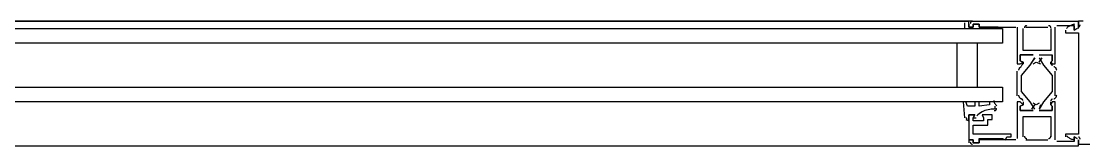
# Model space of a CAD drawing. Header units: millimetres. Extents: x 7649 to 34105, y 3983 to 25377.
# Drawn here: x 30755.8 to 31140, y 20700.6 to 20745.6 of the extents above; entities that cross this region are included whole.
import ezdxf

# ---------------------------------------------------------------- set-up
doc = ezdxf.new("R2010")
doc.units = ezdxf.units.MM

msp = doc.modelspace()

# ---------------------------------------------------------------- linework, layer by layer
at = {"layer": 'GEOMETRY', "color": 7}
for p, q in [((31099.47778, 20745.62639), (30429.02361, 20745.62639)), ((30429.02361, 20745.62639), (31098.41944, 20745.62639)), ((31098.41944, 20745.62639), (31097.36111, 20745.62639)), ((31098.41944, 20743.50972), (31098.41944, 20745.62639)), ((31099.25732, 20745.461), (31099.18109, 20745.39391)), ((31099.34174, 20745.51802), (31099.25732, 20745.461)), ((31099.4334, 20745.56401), (31099.34174, 20745.51802)), ((31099.53135, 20745.59804), (31099.4334, 20745.56401)), ((31099.47778, 20745.62639), (31138.10694, 20745.62639)), ((31099.63465, 20745.61914), (31099.53135, 20745.59804)), ((31099.74236, 20745.62639), (31099.63465, 20745.61914)), ((31139.69444, 20745.62639), (31138.10694, 20745.62639)), ((31138.10694, 20745.62639), (31138.10694, 20744.03889)), ((31138.10694, 20744.03889), (31138.10694, 20745.62639)), ((31096.83194, 20745.09722), (31096.83194, 20742.98056)), ((31096.83194, 20742.98056), (31109.00278, 20742.98056)), ((31098.41944, 20744.56806), (31098.41944, 20743.50972)), ((31100.00694, 20743.50972), (31098.41944, 20743.50972)), ((31098.41944, 20743.50972), (31100.00694, 20743.50972)), ((31098.95586, 20744.94035), (31098.94861, 20744.83264)), ((31098.97696, 20745.04365), (31098.95586, 20744.94035)), ((31099.01099, 20745.1416), (31098.97696, 20745.04365)), ((31099.05698, 20745.23326), (31099.01099, 20745.1416)), ((31099.114, 20745.31768), (31099.05698, 20745.23326)), ((31099.18109, 20745.39391), (31099.114, 20745.31768)), ((31102.12361, 20744.56806), (31100.00694, 20744.56806)), ((31100.00694, 20744.56806), (31100.00694, 20743.50972)), ((31100.00694, 20743.50972), (31100.00694, 20744.56806)), ((31100.00694, 20744.56806), (31102.12361, 20744.56806)), ((31102.12361, 20743.50972), (31102.12361, 20744.56806)), ((31102.12361, 20744.56806), (31102.12361, 20743.50972)), ((31109.00278, 20743.50972), (31102.12361, 20743.50972)), ((31102.12361, 20743.50972), (31115.35278, 20743.50972)), ((31109.00278, 20742.98056), (31109.00278, 20743.50972)), ((31115.88194, 20743.50972), (31115.88194, 20730.28056)), ((31117.99861, 20735.04306), (31117.99861, 20742.98056)), ((31118.53502, 20743.35285), (31118.52778, 20743.24514)), ((31118.55613, 20743.45615), (31118.53502, 20743.35285)), ((31118.59015, 20743.5541), (31118.55613, 20743.45615)), ((31118.63615, 20743.64576), (31118.59015, 20743.5541)), ((31118.69317, 20743.73018), (31118.63615, 20743.64576)), ((31118.76026, 20743.80641), (31118.69317, 20743.73018)), ((31118.83649, 20743.8735), (31118.76026, 20743.80641)), ((31118.92091, 20743.93052), (31118.83649, 20743.8735)), ((31119.01256, 20743.97651), (31118.92091, 20743.93052)), ((31119.11052, 20744.01054), (31119.01256, 20743.97651)), ((31119.05694, 20743.50972), (31126.99444, 20743.50972)), ((31119.21382, 20744.03164), (31119.11052, 20744.01054)), ((31119.32153, 20744.03889), (31119.21382, 20744.03164)), ((31127.36674, 20744.03164), (31127.25903, 20744.03889)), ((31127.47004, 20744.01054), (31127.36674, 20744.03164)), ((31127.56799, 20743.97651), (31127.47004, 20744.01054)), ((31127.65965, 20743.93052), (31127.56799, 20743.97651)), ((31127.74407, 20743.8735), (31127.65965, 20743.93052)), ((31127.82029, 20743.80641), (31127.74407, 20743.8735)), ((31127.88739, 20743.73018), (31127.82029, 20743.80641)), ((31127.94441, 20743.64576), (31127.88739, 20743.73018)), ((31127.9904, 20743.5541), (31127.94441, 20743.64576)), ((31128.02442, 20743.45615), (31127.9904, 20743.5541)), ((31128.04553, 20743.35285), (31128.02442, 20743.45615)), ((31128.05278, 20743.24514), (31128.04553, 20743.35285)), ((31128.05278, 20742.98056), (31128.05278, 20735.04306)), ((31129.64028, 20730.28056), (31129.64028, 20743.50972)), ((31130.16944, 20744.03889), (31136.51944, 20744.03889)), ((31133.34444, 20742.45139), (31133.34444, 20741.39306)), ((31133.92381, 20743.25361), (31133.72324, 20743.06004)), ((31134.13396, 20743.43509), (31133.92381, 20743.25361)), ((31134.35314, 20743.60419), (31134.13396, 20743.43509)), ((31134.58078, 20743.76063), (31134.35314, 20743.60419)), ((31134.81633, 20743.90414), (31134.58078, 20743.76063)), ((31135.05921, 20744.03442), (31134.81633, 20743.90414)), ((31135.30886, 20744.1512), (31135.05921, 20744.03442)), ((31135.56472, 20744.2542), (31135.30886, 20744.1512)), ((31135.82624, 20744.34312), (31135.56472, 20744.2542)), ((31136.09284, 20744.41769), (31135.82624, 20744.34312)), ((31136.36396, 20744.47763), (31136.09284, 20744.41769)), ((31136.63904, 20744.52265), (31136.36396, 20744.47763)), ((31136.51944, 20744.03889), (31136.51944, 20742.45139)), ((31136.51944, 20742.45139), (31136.51944, 20744.03889)), ((31136.51944, 20742.45139), (31137.57778, 20742.98056)), ((31137.57778, 20742.98056), (31136.51944, 20742.45139)), ((31138.04782, 20743.53677), (31138.13229, 20743.56453)), ((31138.04782, 20743.53677), (31138.13229, 20743.56453)), ((31138.10694, 20742.98056), (31138.10694, 20744.03889)), ((31138.13229, 20743.56453), (31138.21189, 20743.60091)), ((31138.13229, 20743.56453), (31138.21189, 20743.60091)), ((31138.21189, 20743.60091), (31138.28613, 20743.64528)), ((31138.21189, 20743.60091), (31138.28613, 20743.64528)), ((31138.28613, 20743.64528), (31138.35457, 20743.69704)), ((31138.28613, 20743.64528), (31138.35457, 20743.69704)), ((31138.35457, 20743.69704), (31138.41671, 20743.75558)), ((31138.35457, 20743.69704), (31138.41671, 20743.75558)), ((31138.41671, 20743.75558), (31138.47209, 20743.82028)), ((31138.41671, 20743.75558), (31138.47209, 20743.82028)), ((31138.47209, 20743.82028), (31138.52025, 20743.89052)), ((31138.47209, 20743.82028), (31138.52025, 20743.89052)), ((31138.52025, 20743.89052), (31138.5607, 20743.9657)), ((31138.52025, 20743.89052), (31138.5607, 20743.9657)), ((31138.5607, 20743.9657), (31138.59299, 20744.0452)), ((31138.5607, 20743.9657), (31138.59299, 20744.0452)), ((31138.59299, 20744.0452), (31138.61663, 20744.1284)), ((31138.59299, 20744.0452), (31138.61663, 20744.1284)), ((31138.61663, 20744.1284), (31138.63116, 20744.2147)), ((31138.61663, 20744.1284), (31138.63116, 20744.2147)), ((31138.63116, 20744.2147), (31138.63611, 20744.30347)), ((31138.63116, 20744.2147), (31138.63611, 20744.30347)), ((31133.34444, 20741.39306), (31138.10694, 20741.39306)), ((31138.10694, 20741.39306), (31138.10694, 20704.88056)), ((31094.18611, 20721.81389), (31094.18611, 20737.68889)), ((31101.59444, 20721.81389), (31101.59444, 20737.68889)), ((31128.05278, 20735.04306), (31117.99861, 20735.04306)), ((31115.88194, 20730.28056), (31116.94028, 20730.28056)), ((31121.70278, 20733.45556), (31116.94028, 20733.45556)), ((31116.94028, 20733.45556), (31116.94028, 20731.33889)), ((31116.94028, 20731.33889), (31116.94028, 20733.45556)), ((31116.94028, 20733.45556), (31121.70278, 20733.45556)), ((31116.94028, 20731.33889), (31117.99861, 20730.80972)), ((31117.99861, 20730.80972), (31116.94028, 20731.33889)), ((31116.94028, 20730.28056), (31117.99861, 20730.80972)), ((31117.82936, 20730.05518), (31117.87621, 20730.1216)), ((31117.87621, 20730.1216), (31117.91619, 20730.1928)), ((31117.91619, 20730.1928), (31117.94883, 20730.26831)), ((31117.94883, 20730.26831), (31117.97368, 20730.34764)), ((31117.97368, 20730.34764), (31117.99027, 20730.43033)), ((31117.99861, 20730.80972), (31117.99861, 20730.28056)), ((31120.64444, 20729.75139), (31122.23194, 20732.39722)), ((31122.23194, 20732.39722), (31121.17361, 20730.80972)), ((31121.70278, 20730.28056), (31122.76111, 20730.80972)), ((31122.76111, 20730.80972), (31124.34861, 20730.28056)), ((31123.81944, 20733.45556), (31128.58194, 20733.45556)), ((31123.81944, 20733.45556), (31128.58194, 20733.45556)), ((31123.81944, 20732.39722), (31125.40694, 20729.75139)), ((31123.81944, 20730.80972), (31124.87778, 20732.39722)), ((31128.05278, 20730.80972), (31128.58194, 20731.33889)), ((31128.58194, 20731.33889), (31128.05278, 20730.80972)), ((31128.05278, 20730.28056), (31128.05278, 20730.80972)), ((31128.05278, 20730.80972), (31128.58194, 20730.28056)), ((31128.06797, 20730.39059), (31128.08768, 20730.3123)), ((31128.08768, 20730.3123), (31128.11483, 20730.23738)), ((31128.11483, 20730.23738), (31128.149, 20730.16625)), ((31128.149, 20730.16625), (31128.18978, 20730.09932)), ((31128.18978, 20730.09932), (31128.23674, 20730.03699)), ((31128.58194, 20731.33889), (31128.58194, 20733.45556)), ((31128.58194, 20733.45556), (31128.58194, 20731.33889)), ((31128.58194, 20730.28056), (31129.64028, 20730.28056)), ((31115.88194, 20718.63889), (31115.88194, 20727.63472)), ((31116.42046, 20728.0569), (31116.41111, 20727.89931)), ((31116.44783, 20728.20951), (31116.42046, 20728.0569)), ((31116.49225, 20728.35595), (31116.44783, 20728.20951)), ((31116.55272, 20728.49503), (31116.49225, 20728.35595)), ((31116.62825, 20728.62556), (31116.55272, 20728.49503)), ((31116.71787, 20728.74638), (31116.62825, 20728.62556)), ((31116.82057, 20728.85627), (31116.71787, 20728.74638)), ((31116.93538, 20728.95408), (31116.82057, 20728.85627)), ((31117.0613, 20729.0386), (31116.93538, 20728.95408)), ((31117.19735, 20729.10865), (31117.0613, 20729.0386)), ((31117.34253, 20729.16305), (31117.19735, 20729.10865)), ((31117.49587, 20729.20061), (31117.34253, 20729.16305)), ((31117.34775, 20729.76436), (31117.42979, 20729.7839)), ((31117.42979, 20729.7839), (31117.50818, 20729.81158)), ((31117.46944, 20726.04722), (31120.64444, 20729.75139)), ((31117.50818, 20729.81158), (31117.58247, 20729.84691)), ((31117.58247, 20729.84691), (31117.65219, 20729.88941)), ((31117.65219, 20729.88941), (31117.71689, 20729.93861)), ((31117.71689, 20729.93861), (31117.7761, 20729.99403)), ((31117.7761, 20729.99403), (31117.82936, 20730.05518)), ((31125.40694, 20729.75139), (31128.58194, 20726.04722)), ((31128.23674, 20730.03699), (31128.28948, 20729.97969)), ((31128.28948, 20729.97969), (31128.34756, 20729.92782)), ((31128.34756, 20729.92782), (31128.41058, 20729.88179)), ((31128.41058, 20729.88179), (31128.47811, 20729.84202)), ((31128.47811, 20729.84202), (31128.54975, 20729.80892)), ((31128.54975, 20729.80892), (31128.62506, 20729.78289)), ((31128.62506, 20729.78289), (31128.70364, 20729.76436)), ((31129.23802, 20729.16305), (31129.08468, 20729.20061)), ((31129.38321, 20729.10865), (31129.23802, 20729.16305)), ((31129.51926, 20729.0386), (31129.38321, 20729.10865)), ((31129.64518, 20728.95408), (31129.51926, 20729.0386)), ((31129.64028, 20718.63889), (31129.64028, 20727.63472)), ((31129.75998, 20728.85627), (31129.64518, 20728.95408)), ((31129.86269, 20728.74638), (31129.75998, 20728.85627)), ((31129.9523, 20728.62556), (31129.86269, 20728.74638)), ((31130.02784, 20728.49503), (31129.9523, 20728.62556)), ((31130.08831, 20728.35595), (31130.02784, 20728.49503)), ((31130.13273, 20728.20951), (31130.08831, 20728.35595)), ((31130.1601, 20728.0569), (31130.13273, 20728.20951)), ((31130.16944, 20727.89931), (31130.1601, 20728.0569)), ((31117.46944, 20720.22639), (31117.46944, 20726.04722)), ((31128.58194, 20726.04722), (31128.58194, 20720.22639)), ((31116.41111, 20718.90347), (31116.42046, 20718.74588)), ((31116.42046, 20718.74588), (31116.44783, 20718.59327)), ((31116.44783, 20718.59327), (31116.49225, 20718.44683)), ((31120.64444, 20716.52222), (31117.46944, 20720.22639)), ((31128.58194, 20720.22639), (31125.40694, 20716.52222)), ((31130.08831, 20718.44683), (31130.13273, 20718.59327)), ((31130.13273, 20718.59327), (31130.1601, 20718.74588)), ((31130.1601, 20718.74588), (31130.16944, 20718.90347)), ((31097.36111, 20716.52222), (31096.30278, 20716.52222)), ((31096.30278, 20716.52222), (31096.83194, 20710.70139)), ((31097.89028, 20714.93472), (31097.36111, 20716.52222)), ((31100.53611, 20714.93472), (31097.89028, 20714.93472)), ((31102.12361, 20716.52222), (31100.53611, 20716.52222)), ((31100.53611, 20716.52222), (31100.53611, 20714.93472)), ((31102.12361, 20714.93472), (31102.12361, 20716.52222)), ((31105.82778, 20715.46389), (31102.12361, 20714.93472)), ((31106.88611, 20716.52222), (31105.82778, 20716.52222)), ((31105.82778, 20716.52222), (31105.82778, 20715.46389)), ((31107.43258, 20716.99906), (31107.46041, 20716.80535)), ((31107.46041, 20716.80535), (31107.50093, 20716.61503)), ((31107.50093, 20716.61503), (31107.55382, 20716.42865)), ((31107.55382, 20716.42865), (31107.61878, 20716.24678)), ((31107.61878, 20716.24678), (31107.69547, 20716.06999)), ((31107.69547, 20716.06999), (31107.7836, 20715.89883)), ((31107.7836, 20715.89883), (31107.88285, 20715.73387)), ((31107.88285, 20715.73387), (31107.99291, 20715.57567)), ((31107.94444, 20713.87639), (31107.94444, 20714.93472)), ((31107.99291, 20715.57567), (31108.11345, 20715.42479)), ((31108.11345, 20715.42479), (31108.24417, 20715.2818)), ((31108.24417, 20715.2818), (31108.38476, 20715.14726)), ((31108.38476, 20715.14726), (31108.53489, 20715.02173)), ((31116.94028, 20716.52222), (31115.88194, 20716.52222)), ((31115.88194, 20716.52222), (31115.88194, 20703.29306)), ((31116.49225, 20718.44683), (31116.55272, 20718.30775)), ((31116.55272, 20718.30775), (31116.62825, 20718.17721)), ((31116.62825, 20718.17721), (31116.71787, 20718.0564)), ((31116.71787, 20718.0564), (31116.82057, 20717.9465)), ((31116.82057, 20717.9465), (31116.93538, 20717.8487)), ((31116.93538, 20717.8487), (31117.0613, 20717.76418)), ((31117.99861, 20715.46389), (31116.94028, 20716.52222)), ((31117.99861, 20715.46389), (31116.94028, 20714.93472)), ((31116.94028, 20714.93472), (31117.99861, 20715.46389)), ((31116.94028, 20714.93472), (31116.94028, 20713.34722)), ((31116.94028, 20713.34722), (31116.94028, 20714.93472)), ((31117.0613, 20717.76418), (31117.19735, 20717.69413)), ((31117.19735, 20717.69413), (31117.34253, 20717.63973)), ((31117.34253, 20717.63973), (31117.49587, 20717.60217)), ((31117.4249, 20717.54946), (31117.34775, 20717.56759)), ((31117.49894, 20717.5241), (31117.4249, 20717.54946)), ((31117.56946, 20717.4919), (31117.49894, 20717.5241)), ((31117.63607, 20717.45324), (31117.56946, 20717.4919)), ((31117.69837, 20717.4085), (31117.63607, 20717.45324)), ((31117.75595, 20717.35807), (31117.69837, 20717.4085)), ((31117.80841, 20717.30234), (31117.75595, 20717.35807)), ((31117.85536, 20717.2417), (31117.80841, 20717.30234)), ((31117.89639, 20717.17652), (31117.85536, 20717.2417)), ((31117.93111, 20717.1072), (31117.89639, 20717.17652)), ((31117.95911, 20717.03412), (31117.93111, 20717.1072)), ((31117.98, 20716.95767), (31117.95911, 20717.03412)), ((31117.99861, 20716.52222), (31117.99861, 20715.46389)), ((31122.23194, 20713.87639), (31120.64444, 20716.52222)), ((31121.17361, 20713.87639), (31122.23194, 20715.46389)), ((31122.76111, 20715.46389), (31121.70278, 20715.99306)), ((31123.81944, 20715.99306), (31122.76111, 20715.46389)), ((31125.40694, 20716.52222), (31123.81944, 20713.87639)), ((31124.34861, 20715.46389), (31123.81944, 20713.87639)), ((31128.05278, 20715.46389), (31128.05278, 20716.52222)), ((31128.58194, 20716.52222), (31128.05278, 20715.46389)), ((31128.58194, 20714.93472), (31128.05278, 20715.46389)), ((31128.05278, 20715.46389), (31128.58194, 20714.93472)), ((31128.07411, 20716.9697), (31128.05891, 20716.88525)), ((31128.09792, 20717.05083), (31128.07411, 20716.9697)), ((31128.12985, 20717.12813), (31128.09792, 20717.05083)), ((31128.16942, 20717.20108), (31128.12985, 20717.12813)), ((31128.21616, 20717.26919), (31128.16942, 20717.20108)), ((31128.26959, 20717.33195), (31128.21616, 20717.26919)), ((31128.32922, 20717.38884), (31128.26959, 20717.33195)), ((31128.39457, 20717.43936), (31128.32922, 20717.38884)), ((31128.46517, 20717.483), (31128.39457, 20717.43936)), ((31128.54053, 20717.51926), (31128.46517, 20717.483)), ((31128.62018, 20717.54762), (31128.54053, 20717.51926)), ((31129.64028, 20716.52222), (31128.58194, 20716.52222)), ((31128.58194, 20713.34722), (31128.58194, 20714.93472)), ((31128.58194, 20714.93472), (31128.58194, 20713.34722)), ((31128.70364, 20717.56759), (31128.62018, 20717.54762)), ((31129.08468, 20717.60217), (31129.23802, 20717.63973)), ((31129.23802, 20717.63973), (31129.38321, 20717.69413)), ((31129.38321, 20717.69413), (31129.51926, 20717.76418)), ((31129.51926, 20717.76418), (31129.64518, 20717.8487)), ((31129.64028, 20702.76389), (31129.64028, 20716.52222)), ((31129.64518, 20717.8487), (31129.75998, 20717.9465)), ((31129.75998, 20717.9465), (31129.86269, 20718.0564)), ((31129.86269, 20718.0564), (31129.9523, 20718.17721)), ((31129.9523, 20718.17721), (31130.02784, 20718.30775)), ((31130.02784, 20718.30775), (31130.08831, 20718.44683)), ((31097.36413, 20710.89681), (31097.37265, 20710.83109)), ((31098.41944, 20709.64306), (31098.41944, 20711.75972)), ((31098.41944, 20711.75972), (31100.53611, 20711.75972)), ((31100.53611, 20711.75972), (31098.41944, 20711.75972)), ((31098.41944, 20711.75972), (31098.41944, 20702.76389)), ((31100.53611, 20711.75972), (31100.00694, 20710.70139)), ((31100.00694, 20710.70139), (31100.53611, 20711.75972)), ((31101.71841, 20711.81962), (31101.28351, 20711.40582)), ((31102.1792, 20712.19806), (31101.71841, 20711.81962)), ((31102.66371, 20712.54031), (31102.1792, 20712.19806)), ((31103.16975, 20712.84556), (31102.66371, 20712.54031)), ((31103.69515, 20713.11296), (31103.16975, 20712.84556)), ((31106.88611, 20711.75972), (31103.18194, 20711.75972)), ((31103.18194, 20711.75972), (31103.71111, 20710.70139)), ((31104.23773, 20713.34169), (31103.69515, 20713.11296)), ((31104.79531, 20713.53093), (31104.23773, 20713.34169)), ((31105.36573, 20713.67984), (31104.79531, 20713.53093)), ((31105.94679, 20713.78761), (31105.36573, 20713.67984)), ((31106.53633, 20713.85341), (31105.94679, 20713.78761)), ((31107.13216, 20713.8764), (31106.53633, 20713.85341)), ((31106.88611, 20710.17222), (31106.88611, 20711.75972)), ((31107.73212, 20713.85576), (31107.13216, 20713.8764)), ((31107.62359, 20713.34922), (31107.67843, 20713.34722)), ((31107.67843, 20713.34722), (31107.73294, 20713.34899)), ((31107.73294, 20713.34899), (31107.78695, 20713.35447)), ((31107.78695, 20713.35447), (31107.84028, 20713.3636)), ((31107.84028, 20713.3636), (31107.89275, 20713.3763)), ((31107.89275, 20713.3763), (31107.94419, 20713.39252)), ((31107.94419, 20713.39252), (31107.9944, 20713.4122)), ((31107.9944, 20713.4122), (31108.04321, 20713.43526)), ((31108.04321, 20713.43526), (31108.09044, 20713.46166)), ((31108.09044, 20713.46166), (31108.13592, 20713.49131)), ((31108.13592, 20713.49131), (31108.17945, 20713.52416)), ((31108.17945, 20713.52416), (31108.22087, 20713.56015)), ((31108.22087, 20713.56015), (31108.25971, 20713.59892)), ((31108.25971, 20713.59892), (31108.29556, 20713.64001)), ((31108.29556, 20713.64001), (31108.32837, 20713.68327)), ((31108.32837, 20713.68327), (31108.35804, 20713.72851)), ((31108.35804, 20713.72851), (31108.3845, 20713.77557)), ((31108.3845, 20713.77557), (31108.40769, 20713.82426)), ((31108.40769, 20713.82426), (31108.42751, 20713.87441)), ((31108.42751, 20713.87441), (31108.44391, 20713.92585)), ((31108.44391, 20713.92585), (31108.45679, 20713.9784)), ((31108.45679, 20713.9784), (31108.46608, 20714.03189)), ((31108.46608, 20714.03189), (31108.47172, 20714.08613)), ((31108.47172, 20714.08613), (31108.47361, 20714.14097)), ((31116.94028, 20713.34722), (31121.70278, 20713.34722)), ((31121.70278, 20713.34722), (31116.94028, 20713.34722)), ((31117.99861, 20711.23056), (31128.05278, 20711.23056)), ((31117.99861, 20703.82222), (31117.99861, 20711.23056)), ((31123.81944, 20713.34722), (31128.58194, 20713.34722)), ((31128.58194, 20713.34722), (31123.81944, 20713.34722)), ((31128.05278, 20711.23056), (31128.05278, 20703.82222)), ((31097.36111, 20710.17222), (31098.41944, 20709.64306)), ((31097.37265, 20710.83109), (31097.38648, 20710.76687)), ((31097.38648, 20710.76687), (31097.40543, 20710.70443)), ((31097.40543, 20710.70443), (31097.42932, 20710.64404)), ((31097.42932, 20710.64404), (31097.45797, 20710.58599)), ((31097.45797, 20710.58599), (31097.49121, 20710.53054)), ((31097.49121, 20710.53054), (31097.52884, 20710.47798)), ((31097.52884, 20710.47798), (31097.57069, 20710.42858)), ((31097.57069, 20710.42858), (31097.61657, 20710.38262)), ((31097.61657, 20710.38262), (31097.6663, 20710.34038)), ((31097.6663, 20710.34038), (31097.71971, 20710.30213)), ((31097.71971, 20710.30213), (31097.7766, 20710.26815)), ((31100.00694, 20710.70139), (31101.06528, 20710.70139)), ((31100.00694, 20709.64306), (31100.00694, 20710.70139)), ((31103.71111, 20709.64306), (31100.00694, 20709.64306)), ((31100.00694, 20704.88056), (31100.00694, 20708.05556)), ((31100.00694, 20708.05556), (31105.29861, 20708.05556)), ((31103.71111, 20710.70139), (31103.71111, 20709.64306)), ((31105.29861, 20708.05556), (31105.29861, 20710.17222)), ((31105.29861, 20710.17222), (31106.88611, 20710.17222)), ((31113.76528, 20704.88056), (31100.00694, 20704.88056)), ((31102.12361, 20701.70556), (31102.12361, 20703.29306)), ((31102.12361, 20703.29306), (31110.59028, 20703.29306)), ((31110.59028, 20703.29306), (31111.64861, 20702.76389)), ((31111.64861, 20702.76389), (31112.17778, 20703.82222)), ((31112.17778, 20703.82222), (31113.76528, 20703.82222)), ((31113.76528, 20703.82222), (31113.76528, 20704.88056)), ((31118.52778, 20704.08681), (31118.53502, 20703.9791)), ((31118.53502, 20703.9791), (31118.55613, 20703.87579)), ((31118.55613, 20703.87579), (31118.59015, 20703.77784)), ((31118.59015, 20703.77784), (31118.63615, 20703.68618)), ((31118.63615, 20703.68618), (31118.69317, 20703.60177)), ((31118.69317, 20703.60177), (31118.76026, 20703.52554)), ((31118.76026, 20703.52554), (31118.83649, 20703.45844)), ((31118.83649, 20703.45844), (31118.92091, 20703.40143)), ((31118.92091, 20703.40143), (31119.01256, 20703.35543)), ((31119.01256, 20703.35543), (31119.11052, 20703.32141)), ((31119.11052, 20703.32141), (31119.21382, 20703.3003)), ((31119.21382, 20703.3003), (31119.32153, 20703.29306)), ((31127.25903, 20703.29306), (31127.36674, 20703.3003)), ((31127.36674, 20703.3003), (31127.47004, 20703.32141)), ((31127.47004, 20703.32141), (31127.56799, 20703.35543)), ((31127.56799, 20703.35543), (31127.65965, 20703.40143)), ((31127.65965, 20703.40143), (31127.74407, 20703.45844)), ((31127.74407, 20703.45844), (31127.82029, 20703.52554)), ((31127.82029, 20703.52554), (31127.88739, 20703.60177)), ((31127.88739, 20703.60177), (31127.94441, 20703.68618)), ((31127.94441, 20703.68618), (31127.9904, 20703.77784)), ((31127.9904, 20703.77784), (31128.02442, 20703.87579)), ((31128.02442, 20703.87579), (31128.04553, 20703.9791)), ((31128.04553, 20703.9791), (31128.05278, 20704.08681)), ((31138.10694, 20704.88056), (31133.34444, 20704.88056)), ((31133.34444, 20704.88056), (31133.34444, 20703.82222)), ((31133.72324, 20704.27191), (31133.92381, 20704.07834)), ((31133.92381, 20704.07834), (31134.13396, 20703.89686)), ((31134.13396, 20703.89686), (31134.35314, 20703.72776)), ((31134.35314, 20703.72776), (31134.58078, 20703.57131)), ((31134.58078, 20703.57131), (31134.81633, 20703.4278)), ((31134.81633, 20703.4278), (31135.05921, 20703.29752)), ((31135.05921, 20703.29752), (31135.30886, 20703.18074)), ((31137.57778, 20703.29306), (31136.51944, 20703.82222)), ((31136.51944, 20703.82222), (31136.51944, 20702.23472)), ((31136.51944, 20702.76389), (31136.51944, 20703.82222)), ((31136.51944, 20703.82222), (31137.57778, 20703.29306)), ((31138.13229, 20703.76741), (31138.04782, 20703.79517)), ((31138.13229, 20703.76741), (31138.04782, 20703.79517)), ((31138.21189, 20703.73104), (31138.13229, 20703.76741)), ((31138.21189, 20703.73104), (31138.13229, 20703.76741)), ((31138.28613, 20703.68666), (31138.21189, 20703.73104)), ((31138.28613, 20703.68666), (31138.21189, 20703.73104)), ((31138.35457, 20703.6349), (31138.28613, 20703.68666)), ((31138.35457, 20703.6349), (31138.28613, 20703.68666)), ((31138.41671, 20703.57636), (31138.35457, 20703.6349)), ((31138.41671, 20703.57636), (31138.35457, 20703.6349)), ((31138.47209, 20703.51167), (31138.41671, 20703.57636)), ((31138.47209, 20703.51167), (31138.41671, 20703.57636)), ((31138.52025, 20703.44142), (31138.47209, 20703.51167)), ((31138.52025, 20703.44142), (31138.47209, 20703.51167)), ((31138.5607, 20703.36625), (31138.52025, 20703.44142)), ((31138.5607, 20703.36625), (31138.52025, 20703.44142)), ((31138.59299, 20703.28675), (31138.5607, 20703.36625)), ((31138.59299, 20703.28675), (31138.5607, 20703.36625)), ((31138.61663, 20703.20355), (31138.59299, 20703.28675)), ((31138.61663, 20703.20355), (31138.59299, 20703.28675)), ((31138.63116, 20703.11725), (31138.61663, 20703.20355)), ((31138.63116, 20703.11725), (31138.61663, 20703.20355)), ((30427.96528, 20700.64722), (31099.47778, 20700.64722)), ((31098.41944, 20702.76389), (31100.00694, 20702.76389)), ((31100.00694, 20702.76389), (31098.41944, 20702.76389)), ((31098.41944, 20702.76389), (31098.41944, 20701.70556)), ((31098.94861, 20701.97014), (31098.95586, 20701.86243)), ((31098.95586, 20701.86243), (31098.97696, 20701.75913)), ((31098.97696, 20701.75913), (31099.01099, 20701.66117)), ((31099.01099, 20701.66117), (31099.05698, 20701.56952)), ((31099.05698, 20701.56952), (31099.114, 20701.4851)), ((31099.114, 20701.4851), (31099.18109, 20701.40887)), ((31099.18109, 20701.40887), (31099.25732, 20701.34178)), ((31099.25732, 20701.34178), (31099.34174, 20701.28476)), ((31099.34174, 20701.28476), (31099.4334, 20701.23877)), ((31099.4334, 20701.23877), (31099.53135, 20701.20474)), ((31099.47778, 20700.64722), (31138.10694, 20700.64722)), ((31099.53135, 20701.20474), (31099.63465, 20701.18363)), ((31099.63465, 20701.18363), (31099.74236, 20701.17639)), ((31100.00694, 20702.76389), (31100.00694, 20701.70556)), ((31100.00694, 20701.70556), (31100.00694, 20702.76389)), ((31100.00694, 20701.70556), (31102.12361, 20701.70556)), ((31102.12361, 20701.70556), (31100.00694, 20701.70556)), ((31115.35278, 20702.76389), (31102.12361, 20702.76389)), ((31102.12361, 20702.76389), (31102.12361, 20701.70556)), ((31119.05694, 20702.76389), (31126.99444, 20702.76389)), ((31136.51944, 20702.23472), (31130.16944, 20702.23472)), ((31135.30886, 20703.18074), (31135.56472, 20703.07775)), ((31135.56472, 20703.07775), (31135.82624, 20702.98883)), ((31135.82624, 20702.98883), (31136.09284, 20702.91426)), ((31136.09284, 20702.91426), (31136.36396, 20702.85432)), ((31136.36396, 20702.85432), (31136.63904, 20702.8093)), ((31138.10694, 20700.64722), (31138.10694, 20702.76389)), ((31138.10694, 20702.76389), (31138.10694, 20701.17639)), ((31138.10694, 20701.17639), (31149.74861, 20701.17639)), ((31138.63611, 20703.02847), (31138.63116, 20703.11725)), ((31138.63611, 20703.02847), (31138.63116, 20703.11725))]:
    msp.add_line(p, q, dxfattribs=at)
at = {"layer": 'RECTANGLES', "color": 7}
for p, q in [((30417.38194, 20742.98056), (31110.59028, 20742.98056)), ((31110.59028, 20742.98056), (31110.59028, 20737.68889)), ((31110.59028, 20737.68889), (30417.38194, 20737.68889)), ((30417.38194, 20721.81389), (31110.59028, 20721.81389)), ((31110.59028, 20721.81389), (31110.59028, 20716.52222)), ((31110.59028, 20716.52222), (30417.38194, 20716.52222))]:
    msp.add_line(p, q, dxfattribs=at)

doc.saveas('drawing.dxf')
